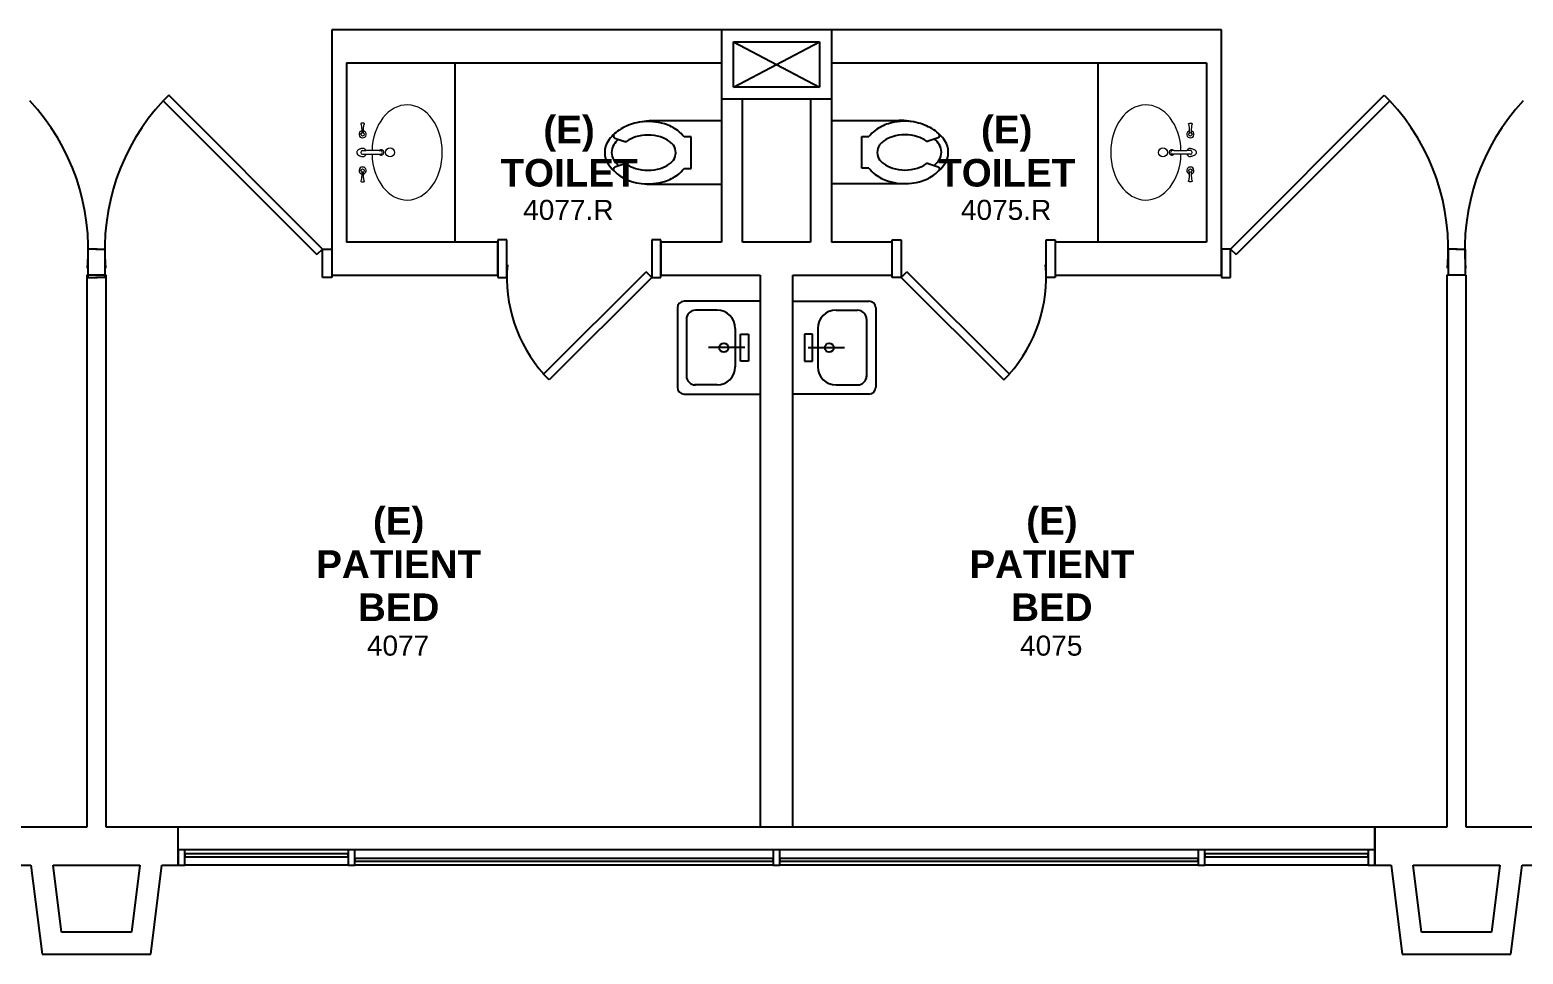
# Model space of a CAD drawing. Header units: inches. Extents: x -3235 to 3296, y 161 to 2924.
# Drawn here: x 1165.8 to 1495.2, y 1652.5 to 1856.5 of the extents above; entities that cross this region are included whole.
import ezdxf

# ---------------------------------------------------------------- set-up
doc = ezdxf.new("R2010")
doc.units = ezdxf.units.IN
doc.header["$LTSCALE"] = 96
doc.header["$MEASUREMENT"] = 0
doc.layers.add('A-AREA-IDEN', color=4, linetype='CONTINUOUS', lineweight=9)
for name, color, linetype in [('A-DOOR', 2, 'CONTINUOUS'), ('A-FLOR-CASE', 3, 'CONTINUOUS'), ('A-FLOR-PFIX', 2, 'CONTINUOUS'), ('A-GLAZ', 2, 'CONTINUOUS'), ('A-GLAZ-SILL', 1, 'CONTINUOUS'), ('A-SHAFT', 1, 'CONTINUOUS'), ('A-WALL-FULL', 6, 'CONTINUOUS')]:
    doc.layers.add(name, color=color, linetype=linetype)
doc.styles.add('ARIAL', font='arial.ttf')
doc.styles.add('Arial_B', font='arialbd.ttf', dxfattribs={"height": 6.088537})

# ---------------------------------------------------------------- blocks, each defined once
blk = doc.blocks.new('cw-countertop-one-side - cw-countertop-one-side-24D-1624115-258679-fp04')
at = {"layer": 'A-FLOR-CASE'}
blk.add_line((15.63, 11.5), (-24, 11.5), dxfattribs=at)
blk = doc.blocks.new('cw-countertop-one-side - cw-countertop-one-side-24D-1623090-258679-fp04')
at = {"layer": 'A-FLOR-CASE'}
blk.add_line((-24, -11.5), (15.63, -11.5), dxfattribs=at)

msp = doc.modelspace()

# ---------------------------------------------------------------- linework, layer by layer
at = {"layer": 'A-DOOR'}
for p, q in [((1196.43, 1842.07), (1195.2, 1840.83)), ((1230.38, 1808.12), (1196.43, 1842.07)), ((1430.63, 1808.12), (1464.57, 1842.07)), ((1464.57, 1842.07), (1465.8, 1840.83)), ((1195.2, 1840.83), (1229.14, 1806.89)), ((1465.8, 1840.83), (1431.86, 1806.89)), ((1230.38, 1808.12), (1229.14, 1806.89)), ((1430.63, 1808.12), (1431.86, 1806.89)), ((1279.14, 1780.49), (1301.76, 1803.11)), ((1303, 1801.87), (1280.37, 1779.25)), ((1303, 1801.87), (1301.76, 1803.11)), ((1358, 1801.87), (1359.24, 1803.11)), ((1358, 1801.87), (1380.63, 1779.25)), ((1381.86, 1780.49), (1359.24, 1803.11)), ((1280.37, 1779.25), (1279.14, 1780.49)), ((1380.63, 1779.25), (1381.86, 1780.49))]:
    msp.add_line(p, q, dxfattribs=at)
for centre, radius, start, end in [((1130.63, 1808.12), 48.05, 355, 42.9126), ((1230.38, 1808.12), 48.05, 137.0874, 185), ((1430.63, 1808.12), 48.05, 355, 42.9126), ((1530.37, 1808.12), 48.05, 137.0874, 185), ((1303, 1801.87), 31.98, 175, 221.8636), ((1358, 1801.87), 31.98, 318.1364, 5)]:
    msp.add_arc(centre, radius, start, end, dxfattribs=at)
at = {"layer": 'A-FLOR-PFIX', "lineweight": 9}
for p, q in [((1238.84, 1835.69), (1238.88, 1835.58)), ((1238.88, 1835.58), (1238.92, 1835.45)), ((1238.92, 1835.45), (1238.94, 1835.3)), ((1238.94, 1835.3), (1238.96, 1835.15)), ((1238.96, 1835.15), (1238.97, 1834.99)), ((1238.97, 1834.99), (1238.99, 1834.82)), ((1238.99, 1834.82), (1239, 1834.64)), ((1239.41, 1834.64), (1239.42, 1834.82)), ((1239.42, 1834.82), (1239.43, 1834.99)), ((1239.43, 1834.99), (1239.45, 1835.15)), ((1239.45, 1835.15), (1239.47, 1835.3)), ((1239.47, 1835.3), (1239.49, 1835.45)), ((1239.49, 1835.45), (1239.52, 1835.58)), ((1239.52, 1835.58), (1239.57, 1835.69)), ((1421.48, 1835.58), (1421.43, 1835.69)), ((1421.51, 1835.45), (1421.48, 1835.58)), ((1421.53, 1835.3), (1421.51, 1835.45)), ((1421.55, 1835.15), (1421.53, 1835.3)), ((1421.57, 1834.99), (1421.55, 1835.15)), ((1421.58, 1834.82), (1421.57, 1834.99)), ((1421.59, 1834.64), (1421.58, 1834.82)), ((1422.01, 1834.82), (1422, 1834.64)), ((1422.03, 1834.99), (1422.01, 1834.82)), ((1422.04, 1835.15), (1422.03, 1834.99)), ((1422.06, 1835.3), (1422.04, 1835.15)), ((1422.08, 1835.45), (1422.06, 1835.3)), ((1422.12, 1835.58), (1422.08, 1835.45)), ((1422.16, 1835.69), (1422.12, 1835.58)), ((1239, 1834.64), (1239.01, 1834.44)), ((1239.01, 1834.44), (1239.01, 1834.2)), ((1239.01, 1834.23), (1239.02, 1834)), ((1239.02, 1834), (1239.02, 1833.76)), ((1239.39, 1834.2), (1239.4, 1834.44)), ((1239.39, 1834), (1239.39, 1834.23)), ((1239.39, 1833.76), (1239.39, 1834)), ((1239.4, 1834.44), (1239.41, 1834.64)), ((1421.6, 1834.44), (1421.59, 1834.64)), ((1421.61, 1834.2), (1421.6, 1834.44)), ((1421.61, 1834), (1421.61, 1834.23)), ((1421.61, 1833.76), (1421.61, 1834)), ((1421.99, 1834.23), (1421.98, 1834)), ((1421.98, 1834), (1421.98, 1833.76)), ((1422, 1834.64), (1421.99, 1834.44)), ((1421.99, 1834.44), (1421.99, 1834.2)), ((1239.2, 1829.84), (1239.99, 1829.84)), ((1239.2, 1829.03), (1239.99, 1829.03)), ((1242.88, 1829.84), (1239.99, 1829.84)), ((1239.99, 1829.03), (1242.88, 1829.03)), ((1242.88, 1829.84), (1243.19, 1829.84)), ((1242.88, 1829.03), (1243.19, 1829.03)), ((1418.12, 1829.84), (1417.81, 1829.84)), ((1418.12, 1829.03), (1417.81, 1829.03)), ((1418.12, 1829.84), (1421.01, 1829.84)), ((1421.01, 1829.03), (1418.12, 1829.03)), ((1421.8, 1829.84), (1421.01, 1829.84)), ((1421.8, 1829.03), (1421.01, 1829.03)), ((1239.02, 1824.87), (1239.01, 1824.64)), ((1239.02, 1825.11), (1239.02, 1824.87)), ((1239.39, 1824.87), (1239.39, 1825.11)), ((1239.39, 1824.64), (1239.39, 1824.87)), ((1421.61, 1824.87), (1421.61, 1825.11)), ((1421.61, 1824.64), (1421.61, 1824.87)), ((1421.98, 1825.11), (1421.98, 1824.87)), ((1421.98, 1824.87), (1421.99, 1824.64)), ((1238.88, 1823.3), (1238.83, 1823.18)), ((1238.92, 1823.43), (1238.88, 1823.3)), ((1238.94, 1823.57), (1238.92, 1823.43)), ((1238.96, 1823.72), (1238.94, 1823.57)), ((1238.97, 1823.89), (1238.96, 1823.72)), ((1238.99, 1824.06), (1238.97, 1823.89)), ((1239, 1824.24), (1238.99, 1824.06)), ((1239.01, 1824.43), (1239, 1824.24)), ((1239.01, 1824.67), (1239.01, 1824.43)), ((1239.4, 1824.43), (1239.39, 1824.67)), ((1239.41, 1824.24), (1239.4, 1824.43)), ((1239.42, 1824.06), (1239.41, 1824.24)), ((1239.43, 1823.89), (1239.42, 1824.06)), ((1239.45, 1823.72), (1239.43, 1823.89)), ((1239.46, 1823.57), (1239.45, 1823.72)), ((1239.49, 1823.43), (1239.46, 1823.57)), ((1239.52, 1823.3), (1239.49, 1823.43)), ((1239.57, 1823.18), (1239.52, 1823.3)), ((1421.43, 1823.18), (1421.48, 1823.3)), ((1421.48, 1823.3), (1421.51, 1823.43)), ((1421.51, 1823.43), (1421.54, 1823.57)), ((1421.54, 1823.57), (1421.55, 1823.72)), ((1421.55, 1823.72), (1421.57, 1823.89)), ((1421.57, 1823.89), (1421.58, 1824.06)), ((1421.58, 1824.06), (1421.59, 1824.24)), ((1421.59, 1824.24), (1421.6, 1824.43)), ((1421.6, 1824.43), (1421.61, 1824.67)), ((1421.99, 1824.67), (1421.99, 1824.43)), ((1421.99, 1824.43), (1422, 1824.24)), ((1422, 1824.24), (1422.01, 1824.06)), ((1422.01, 1824.06), (1422.03, 1823.89)), ((1422.03, 1823.89), (1422.04, 1823.72)), ((1422.04, 1823.72), (1422.06, 1823.57)), ((1422.06, 1823.57), (1422.08, 1823.43)), ((1422.08, 1823.43), (1422.12, 1823.3)), ((1422.12, 1823.3), (1422.17, 1823.18))]:
    msp.add_line(p, q, dxfattribs=at)
at = {"layer": 'A-FLOR-PFIX'}
for p, q in [((1318.38, 1836.44), (1303.5, 1836.44)), ((1342.63, 1836.5), (1357.5, 1836.5)), ((1294.85, 1832.6), (1297.07, 1831.86)), ((1311.66, 1832.89), (1310.11, 1832.89)), ((1311.66, 1825.89), (1311.66, 1832.89)), ((1349.34, 1832.95), (1350.89, 1832.95)), ((1349.34, 1825.95), (1349.34, 1832.95)), ((1366.15, 1832.66), (1363.93, 1831.92)), ((1297.07, 1826.91), (1294.87, 1826.19)), ((1310.11, 1825.89), (1311.66, 1825.89)), ((1350.89, 1825.95), (1349.34, 1825.95)), ((1363.93, 1826.98), (1366.13, 1826.25)), ((1301.88, 1822.44), (1318.38, 1822.44)), ((1359.13, 1822.5), (1342.63, 1822.5)), ((1271, 1810.12), (1269, 1810.12)), ((1269, 1810.12), (1269, 1801.87)), ((1271, 1801.87), (1271, 1810.12)), ((1305, 1810.12), (1303, 1810.12)), ((1303, 1810.12), (1303, 1801.87)), ((1305, 1801.87), (1305, 1810.12)), ((1356, 1801.87), (1356, 1810.12)), ((1356, 1810.12), (1358, 1810.12)), ((1358, 1810.12), (1358, 1801.87)), ((1390, 1801.87), (1390, 1810.12)), ((1390, 1810.12), (1392, 1810.12)), ((1392, 1810.12), (1392, 1801.87)), ((1178.63, 1808.12), (1178.63, 1801.87)), ((1180.63, 1808.12), (1178.63, 1808.12)), ((1180.38, 1808.12), (1182.38, 1808.12)), ((1182.38, 1808.12), (1182.38, 1801.87)), ((1230.38, 1801.87), (1230.38, 1808.12)), ((1230.38, 1808.12), (1232.38, 1808.12)), ((1232.38, 1808.12), (1232.38, 1801.87)), ((1428.63, 1808.12), (1428.63, 1801.87)), ((1430.63, 1808.12), (1428.63, 1808.12)), ((1430.63, 1801.87), (1430.63, 1808.12)), ((1478.63, 1808.12), (1478.63, 1802.37)), ((1480.63, 1808.12), (1478.63, 1808.12)), ((1480.37, 1808.12), (1482.37, 1808.12)), ((1482.37, 1808.12), (1482.37, 1802.37)), ((1178.63, 1801.87), (1180.63, 1801.87)), ((1182.38, 1801.87), (1180.38, 1801.87)), ((1232.38, 1801.87), (1230.38, 1801.87)), ((1269, 1801.87), (1271, 1801.87)), ((1303, 1801.87), (1305, 1801.87)), ((1358, 1801.87), (1356, 1801.87)), ((1392, 1801.87), (1390, 1801.87)), ((1428.63, 1801.87), (1430.63, 1801.87)), ((1326.88, 1796.62), (1310.13, 1796.62)), ((1326.88, 1796.62), (1325.88, 1796.62)), ((1334.13, 1796.62), (1350.88, 1796.62)), ((1334.13, 1796.62), (1335.13, 1796.62)), ((1308.63, 1795.12), (1308.63, 1777.62)), ((1310.63, 1792.62), (1310.63, 1779.93)), ((1317.38, 1794.62), (1312.63, 1794.62)), ((1343.63, 1794.62), (1348.38, 1794.62)), ((1350.38, 1792.62), (1350.38, 1779.93)), ((1352.38, 1795.12), (1352.38, 1777.62)), ((1321.38, 1790.62), (1321.38, 1782.12)), ((1322.56, 1783.37), (1322.56, 1789.37)), ((1322.56, 1789.37), (1324.36, 1789.37)), ((1324.36, 1789.37), (1324.36, 1783.37)), ((1338.44, 1789.37), (1336.64, 1789.37)), ((1336.64, 1789.37), (1336.64, 1783.37)), ((1338.44, 1783.37), (1338.44, 1789.37)), ((1339.63, 1790.62), (1339.63, 1782.12)), ((1323.5, 1786.37), (1315.5, 1786.37)), ((1337.5, 1786.37), (1345.5, 1786.37)), ((1324.36, 1783.37), (1322.56, 1783.37)), ((1336.64, 1783.37), (1338.44, 1783.37)), ((1310.13, 1776.12), (1326.88, 1776.12)), ((1317.38, 1778.12), (1312.43, 1778.12)), ((1325.88, 1776.12), (1326.88, 1776.12)), ((1350.88, 1776.12), (1334.13, 1776.12)), ((1335.13, 1776.12), (1334.13, 1776.12)), ((1343.63, 1778.12), (1348.57, 1778.12))]:
    msp.add_line(p, q, dxfattribs=at)
at = {"layer": 'A-FLOR-PFIX', "lineweight": 9}
for centre, radius in [((1239.2, 1833.44), 0.375), ((1421.8, 1833.44), 0.375), ((1245.27, 1829.44), 1), ((1415.73, 1829.44), 1), ((1239.2, 1825.44), 0.375), ((1421.8, 1825.44), 0.375)]:
    msp.add_circle(centre, radius, dxfattribs=at)
at = {"layer": 'A-FLOR-PFIX'}
for centre in [(1318.88, 1786.37), (1342.13, 1786.37)]:
    msp.add_circle(centre, 1, dxfattribs=at)
for centre, radius, start, end in [((1302.21, 1824.45), 11.82, 104.9288, 122.7683), ((1303.5, 1819.6), 16.84, 90, 104.9288), ((1302.16, 1823.89), 12.38, 72.8585, 98.2651), ((1303, 1826.59), 9.56, 53.3278, 72.8585), ((1358, 1826.65), 9.56, 107.1415, 126.6722), ((1358.84, 1823.96), 12.38, 81.7349, 107.1415), ((1357.5, 1819.66), 16.84, 75.0712, 90), ((1358.79, 1824.51), 11.82, 57.2317, 75.0712), ((1297.24, 1829.44), 4.62, 147.2383, 180), ((1300.24, 1827.51), 8.18, 122.7683, 147.2383), ((1295, 1833.07), 0.5, 134.3279, 251.7562), ((1300.24, 1827.51), 6.68, 133.6858, 147.2384), ((1297.23, 1832.34), 0.5, 251.7562, 305.5171), ((1301.33, 1826.59), 6.56, 107.1414, 125.5171), ((1302.16, 1823.89), 9.38, 90, 107.1414), ((1302.16, 1823.89), 9.38, 72.8586, 90), ((1303, 1826.59), 6.56, 53.3276, 72.8586), ((1304.27, 1828.3), 4.43, 38.1352, 53.3276), ((1304.27, 1828.3), 7.43, 38.1352, 53.3278), ((1356.73, 1828.36), 7.43, 126.6722, 141.8648), ((1356.73, 1828.36), 4.43, 126.6724, 141.8648), ((1358, 1826.65), 6.56, 107.1414, 126.6724), ((1358.84, 1823.96), 9.38, 90, 107.1414), ((1358.84, 1823.96), 9.38, 72.8586, 90), ((1359.67, 1826.65), 6.56, 54.4829, 72.8586), ((1363.77, 1832.4), 0.5, 234.4829, 288.2438), ((1360.76, 1827.57), 8.18, 32.7617, 57.2317), ((1360.76, 1827.57), 6.68, 32.7616, 46.3142), ((1366, 1833.13), 0.5, 288.2438, 45.6721), ((1363.76, 1829.5), 4.62, 360, 32.7617), ((1297.24, 1829.44), 4.62, 180, 212.7615), ((1297.24, 1829.44), 3.12, 147.2384, 180), ((1297.24, 1829.44), 3.12, 180, 212.7617), ((1305.53, 1829.39), 2.76, 323.419, 36.581), ((1355.47, 1829.45), 2.76, 143.419, 216.581), ((1363.76, 1829.5), 3.12, 360, 32.7616), ((1363.76, 1829.5), 3.12, 327.2383, 0), ((1363.76, 1829.5), 4.62, 327.2385, 0), ((1300.24, 1831.36), 8.18, 212.7615, 226.6903), ((1295.03, 1825.71), 0.5, 108.2438, 223.4259), ((1300.24, 1831.36), 6.68, 212.7617, 227.2435), ((1300.06, 1830.47), 7.43, 223.4258, 233.3119), ((1297.23, 1826.44), 0.5, 54.4829, 108.2438), ((1301.33, 1832.18), 6.56, 234.4829, 252.8586), ((1302.16, 1834.88), 9.38, 252.8586, 270), ((1302.16, 1834.88), 9.38, 270, 287.1414), ((1303, 1832.18), 6.56, 287.1414, 306.6724), ((1304.27, 1830.47), 4.43, 306.6724, 321.8648), ((1304.27, 1830.47), 7.43, 306.6723, 321.8648), ((1356.73, 1830.54), 7.43, 218.1352, 233.3277), ((1356.73, 1830.54), 4.43, 218.1352, 233.3276), ((1358, 1832.25), 6.56, 233.3276, 252.8586), ((1358.84, 1834.94), 9.38, 252.8586, 270), ((1358.84, 1834.94), 9.38, 270, 287.1414), ((1359.67, 1832.25), 6.56, 287.1414, 305.5171), ((1363.77, 1826.5), 0.5, 71.7562, 125.5171), ((1360.76, 1831.43), 6.68, 312.7565, 327.2383), ((1360.94, 1830.54), 7.43, 306.6881, 316.5742), ((1365.97, 1825.77), 0.5, 316.5741, 71.7562), ((1360.76, 1831.43), 8.18, 313.3097, 327.2385), ((1301.33, 1832.18), 9.56, 233.3154, 252.8584), ((1302.16, 1834.88), 12.38, 252.8584, 263.4141), ((1302.16, 1834.88), 12.38, 263.4141, 287.1414), ((1303, 1832.18), 9.56, 287.1414, 306.6723), ((1358, 1832.25), 9.56, 233.3277, 252.8586), ((1358.84, 1834.94), 12.38, 252.8586, 276.5859), ((1358.84, 1834.94), 12.38, 276.5859, 287.1416), ((1359.67, 1832.25), 9.56, 287.1416, 306.6846), ((1310.13, 1795.12), 1.5, 90, 180), ((1350.88, 1795.12), 1.5, 0, 90), ((1312.63, 1792.62), 2, 90, 180), ((1317.38, 1790.62), 4, 0, 90), ((1343.63, 1790.62), 4, 90, 180), ((1348.38, 1792.62), 2, 0, 90), ((1317.38, 1782.12), 4, 270, 0), ((1343.63, 1782.12), 4, 180, 270), ((1312.63, 1780.12), 2, 180, 270), ((1348.38, 1780.12), 2, 270, 0), ((1310.13, 1777.62), 1.5, 180, 270), ((1350.88, 1777.62), 1.5, 270, 0)]:
    msp.add_arc(centre, radius, start, end, dxfattribs=at)
at = {"layer": 'A-FLOR-PFIX', "lineweight": 9}
for centre, radius, start, end in [((1239.2, 1833.44), 0.787, 103.9161, 76.0839), ((1421.8, 1833.44), 0.787, 103.9161, 76.0839), ((1239.2, 1829.44), 0.406, 90, 270), ((1239.2, 1829.44), 0.89, 27.1409, 90), ((1239.2, 1829.44), 0.89, 270, 332.8591), ((1243.31, 1829.44), 0.594, 223.2914, 137.0225), ((1243.19, 1829.44), 0.406, 270, 90), ((1417.69, 1829.44), 0.594, 42.9775, 316.7086), ((1417.81, 1829.44), 0.406, 90, 270), ((1421.8, 1829.44), 0.89, 90, 152.8591), ((1421.8, 1829.44), 0.89, 207.1409, 270), ((1421.8, 1829.44), 0.406, 270, 90), ((1239.2, 1825.44), 0.787, 283.9161, 256.0839), ((1421.8, 1825.44), 0.787, 283.9161, 256.0839)]:
    msp.add_arc(centre, radius, start, end, dxfattribs=at)
for centre, start_param, end_param in [((1249.02, 1829.44), 1.609473, 7.815305), ((1411.98, 1829.44), 4.751065, 10.956898)]:
    msp.add_ellipse(centre, major_axis=(0, 10.5), ratio=0.737968, start_param=start_param, end_param=end_param, dxfattribs=at)
for points, knots in [([(1239.2, 1835.92), (1239.15, 1835.92), (1239.04, 1835.91), (1238.91, 1835.87), (1238.82, 1835.83), (1238.8, 1835.81), (1238.79, 1835.8), (1238.79, 1835.79), (1238.79, 1835.78), (1238.79, 1835.78), (1238.79, 1835.77), (1238.79, 1835.76), (1238.8, 1835.75), (1238.81, 1835.73), (1238.83, 1835.71), (1238.84, 1835.69)], [0, 0, 0, 0, 0.166667, 0.333333, 0.5, 0.666667, 0.708333, 0.75, 0.791667, 0.833333, 0.869792, 0.895833, 0.916667, 0.958333, 1, 1, 1, 1]), ([(1239.57, 1835.69), (1239.58, 1835.71), (1239.6, 1835.73), (1239.61, 1835.75), (1239.61, 1835.76), (1239.62, 1835.77), (1239.62, 1835.78), (1239.62, 1835.78), (1239.62, 1835.79), (1239.62, 1835.8), (1239.61, 1835.8), (1239.61, 1835.81), (1239.59, 1835.82), (1239.58, 1835.83), (1239.56, 1835.84), (1239.54, 1835.85), (1239.52, 1835.86), (1239.48, 1835.87), (1239.41, 1835.89), (1239.31, 1835.91), (1239.23, 1835.92), (1239.2, 1835.92)], [0, 0, 0, 0, 0.041667, 0.083333, 0.104167, 0.130208, 0.166667, 0.208333, 0.25, 0.291667, 0.333333, 0.416667, 0.458333, 0.5, 0.541667, 0.583333, 0.625, 0.666667, 0.75, 0.916667, 1, 1, 1, 1]), ([(1421.43, 1835.69), (1421.42, 1835.71), (1421.4, 1835.73), (1421.39, 1835.75), (1421.39, 1835.76), (1421.38, 1835.77), (1421.38, 1835.78), (1421.38, 1835.78), (1421.38, 1835.79), (1421.38, 1835.8), (1421.39, 1835.8), (1421.4, 1835.81), (1421.43, 1835.83), (1421.53, 1835.88), (1421.69, 1835.92), (1421.8, 1835.92)], [-1, -1, -1, -1, -0.958333, -0.916667, -0.895833, -0.869792, -0.833333, -0.791667, -0.75, -0.708333, -0.666667, -0.583333, -0.5, -0.333333, 0, 0, 0, 0]), ([(1421.8, 1835.92), (1421.85, 1835.92), (1421.96, 1835.91), (1422.07, 1835.87), (1422.12, 1835.85), (1422.15, 1835.84), (1422.17, 1835.83), (1422.18, 1835.82), (1422.19, 1835.82), (1422.2, 1835.81), (1422.21, 1835.8), (1422.21, 1835.8), (1422.21, 1835.79), (1422.21, 1835.78), (1422.21, 1835.78), (1422.21, 1835.77), (1422.21, 1835.76), (1422.2, 1835.75), (1422.19, 1835.73), (1422.17, 1835.71), (1422.16, 1835.69)], [-1, -1, -1, -1, -0.833333, -0.666667, -0.583333, -0.541667, -0.5, -0.458333, -0.416667, -0.375, -0.333333, -0.291667, -0.25, -0.208333, -0.166667, -0.130208, -0.104167, -0.083333, -0.041667, 0, 0, 0, 0]), ([(1239.2, 1830.33), (1239.17, 1830.33), (1239.1, 1830.32), (1238.95, 1830.3), (1238.78, 1830.26), (1238.6, 1830.2), (1238.47, 1830.15), (1238.35, 1830.08), (1238.17, 1829.96), (1238.05, 1829.84), (1237.98, 1829.72), (1237.96, 1829.67), (1237.92, 1829.58), (1237.91, 1829.5), (1237.91, 1829.44)], [0, 0, 0, 0, 0.076923, 0.153846, 0.307692, 0.384615, 0.461538, 0.538462, 0.615385, 0.807692, 0.831731, 0.855769, 0.903846, 1, 1, 1, 1]), ([(1237.91, 1829.44), (1237.91, 1829.39), (1237.92, 1829.3), (1237.96, 1829.2), (1238, 1829.12), (1238.05, 1829.05), (1238.13, 1828.96), (1238.23, 1828.87), (1238.35, 1828.8), (1238.47, 1828.73), (1238.67, 1828.64), (1238.93, 1828.57), (1239.12, 1828.55), (1239.2, 1828.55)], [0, 0, 0, 0, 0.076923, 0.153846, 0.192308, 0.230769, 0.307692, 0.384615, 0.461538, 0.538462, 0.615385, 0.807692, 1, 1, 1, 1]), ([(1421.8, 1830.33), (1421.88, 1830.33), (1422.07, 1830.31), (1422.33, 1830.23), (1422.53, 1830.15), (1422.65, 1830.08), (1422.77, 1830), (1422.87, 1829.91), (1422.95, 1829.83), (1423, 1829.75), (1423.04, 1829.68), (1423.08, 1829.57), (1423.09, 1829.48), (1423.09, 1829.44)], [-1, -1, -1, -1, -0.807692, -0.615385, -0.538462, -0.461538, -0.384615, -0.307692, -0.230769, -0.192308, -0.153846, -0.076923, 0, 0, 0, 0]), ([(1423.09, 1829.44), (1423.09, 1829.38), (1423.08, 1829.29), (1423.04, 1829.21), (1423.02, 1829.16), (1422.95, 1829.04), (1422.83, 1828.91), (1422.65, 1828.8), (1422.49, 1828.71), (1422.26, 1828.62), (1422.01, 1828.56), (1421.86, 1828.55), (1421.8, 1828.55)], [-1, -1, -1, -1, -0.903846, -0.855769, -0.831731, -0.807692, -0.615385, -0.538462, -0.461538, -0.307692, -0.153846, 0, 0, 0, 0]), ([(1238.83, 1823.18), (1238.82, 1823.17), (1238.81, 1823.14), (1238.8, 1823.12), (1238.79, 1823.11), (1238.79, 1823.11), (1238.79, 1823.1), (1238.78, 1823.09), (1238.78, 1823.09), (1238.79, 1823.08), (1238.79, 1823.07), (1238.8, 1823.06), (1238.81, 1823.05), (1238.83, 1823.04), (1238.85, 1823.04), (1238.87, 1823.03), (1238.89, 1823.02), (1238.93, 1823), (1239, 1822.98), (1239.09, 1822.96), (1239.17, 1822.96), (1239.2, 1822.96)], [0, 0, 0, 0, 0.041667, 0.083333, 0.104167, 0.130208, 0.166667, 0.208333, 0.25, 0.291667, 0.333333, 0.416667, 0.458333, 0.5, 0.541667, 0.583333, 0.625, 0.666667, 0.75, 0.916667, 1, 1, 1, 1]), ([(1239.2, 1822.96), (1239.26, 1822.96), (1239.36, 1822.97), (1239.49, 1823.01), (1239.58, 1823.05), (1239.61, 1823.07), (1239.62, 1823.08), (1239.62, 1823.09), (1239.62, 1823.09), (1239.62, 1823.1), (1239.61, 1823.11), (1239.61, 1823.11), (1239.61, 1823.12), (1239.59, 1823.14), (1239.58, 1823.17), (1239.57, 1823.18)], [0, 0, 0, 0, 0.166667, 0.333333, 0.5, 0.666667, 0.708333, 0.75, 0.791667, 0.833333, 0.869792, 0.895833, 0.916667, 0.958333, 1, 1, 1, 1]), ([(1421.8, 1822.96), (1421.74, 1822.96), (1421.64, 1822.97), (1421.53, 1823), (1421.47, 1823.02), (1421.44, 1823.04), (1421.43, 1823.04), (1421.41, 1823.05), (1421.4, 1823.06), (1421.39, 1823.07), (1421.39, 1823.07), (1421.38, 1823.08), (1421.38, 1823.09), (1421.38, 1823.09), (1421.38, 1823.1), (1421.39, 1823.11), (1421.39, 1823.11), (1421.39, 1823.12), (1421.41, 1823.14), (1421.42, 1823.17), (1421.43, 1823.18)], [-1, -1, -1, -1, -0.833333, -0.666667, -0.583333, -0.541667, -0.5, -0.458333, -0.416667, -0.375, -0.333333, -0.291667, -0.25, -0.208333, -0.166667, -0.130208, -0.104167, -0.083333, -0.041667, 0, 0, 0, 0]), ([(1422.17, 1823.18), (1422.18, 1823.17), (1422.19, 1823.14), (1422.2, 1823.12), (1422.21, 1823.11), (1422.21, 1823.11), (1422.21, 1823.1), (1422.22, 1823.09), (1422.22, 1823.09), (1422.21, 1823.08), (1422.21, 1823.07), (1422.2, 1823.06), (1422.16, 1823.04), (1422.06, 1822.99), (1421.91, 1822.96), (1421.8, 1822.96)], [-1, -1, -1, -1, -0.958333, -0.916667, -0.895833, -0.869792, -0.833333, -0.791667, -0.75, -0.708333, -0.666667, -0.583333, -0.5, -0.333333, 0, 0, 0, 0])]:
    msp.add_open_spline(points, degree=3, knots=knots, dxfattribs=at)
at = {"layer": 'A-GLAZ'}
for p, q in [((1200.01, 1675.5), (1198.51, 1675.5)), ((1198.51, 1675.5), (1198.51, 1672.12)), ((1200.01, 1672.12), (1200.01, 1675.5)), ((1236.01, 1674.62), (1200.01, 1674.62)), ((1200.01, 1674.62), (1200.01, 1674)), ((1200.01, 1674), (1236.01, 1674)), ((1236.01, 1674), (1236.01, 1674.62)), ((1329.76, 1673.62), (1237.51, 1673.62)), ((1237.51, 1673.62), (1237.51, 1673)), ((1329.76, 1673), (1329.76, 1673.62)), ((1423.51, 1673.62), (1331.26, 1673.62)), ((1331.26, 1673.62), (1331.26, 1673)), ((1423.51, 1673), (1423.51, 1673.62)), ((1461.01, 1674.62), (1425.01, 1674.62)), ((1425.01, 1674.62), (1425.01, 1674)), ((1425.01, 1674), (1461.01, 1674)), ((1461.01, 1674), (1461.01, 1674.62)), ((1198.51, 1672.12), (1200.01, 1672.12)), ((1237.51, 1673), (1329.76, 1673)), ((1331.26, 1673), (1423.51, 1673))]:
    msp.add_line(p, q, dxfattribs=at)
at = {"layer": 'A-GLAZ', "extrusion": (0, 0, -1)}
for p, q in [((1237.51, 1675.5), (1236.01, 1675.5)), ((1236.01, 1675.5), (1236.01, 1672.12)), ((1237.51, 1672.12), (1237.51, 1675.5)), ((1331.26, 1675.5), (1329.76, 1675.5)), ((1329.76, 1675.5), (1329.76, 1672.12)), ((1331.26, 1672.12), (1331.26, 1675.5)), ((1425.01, 1675.5), (1423.51, 1675.5)), ((1423.51, 1675.5), (1423.51, 1672.12)), ((1425.01, 1672.12), (1425.01, 1675.5)), ((1462.51, 1675.5), (1461.01, 1675.5)), ((1461.01, 1675.5), (1461.01, 1672.12)), ((1462.51, 1672.12), (1462.51, 1675.5)), ((1236.01, 1672.12), (1237.51, 1672.12)), ((1329.76, 1672.12), (1331.26, 1672.12)), ((1423.51, 1672.12), (1425.01, 1672.12)), ((1461.01, 1672.12), (1462.51, 1672.12))]:
    msp.add_line(p, q, dxfattribs=at)
at = {"layer": 'A-GLAZ-SILL'}
for p, q in [((1236.01, 1675.5), (1200.01, 1675.5)), ((1329.76, 1675.5), (1237.51, 1675.5)), ((1423.51, 1675.5), (1331.26, 1675.5)), ((1461.01, 1675.5), (1425.01, 1675.5)), ((1236.01, 1672.12), (1200.01, 1672.12)), ((1329.76, 1672.12), (1237.51, 1672.12)), ((1423.51, 1672.12), (1331.26, 1672.12)), ((1461.01, 1672.12), (1425.01, 1672.12))]:
    msp.add_line(p, q, dxfattribs=at)
at = {"layer": 'A-SHAFT'}
for p, q in [((1321, 1843.88), (1340, 1853.88)), ((1321, 1853.88), (1340, 1843.88))]:
    msp.add_line(p, q, dxfattribs=at)
at = {"layer": 'A-WALL-FULL'}
for p, q in [((1232.38, 1856.5), (1232.38, 1802.37)), ((1428.63, 1856.5), (1232.38, 1856.5)), ((1318.38, 1856.5), (1318.38, 1809.62)), ((1342.63, 1856.5), (1342.63, 1809.62)), ((1428.63, 1802.37), (1428.63, 1856.5)), ((1321, 1853.88), (1340, 1853.88)), ((1321, 1843.88), (1321, 1853.88)), ((1340, 1853.88), (1340, 1843.88)), ((1235.63, 1849.25), (1318.38, 1849.25)), ((1235.63, 1849.25), (1235.63, 1809.62)), ((1342.63, 1849.25), (1425.38, 1849.25)), ((1425.38, 1849.25), (1425.38, 1809.62)), ((1340, 1843.88), (1321, 1843.88)), ((1318.38, 1841.25), (1342.63, 1841.25)), ((1323, 1809.62), (1323, 1841.25)), ((1338, 1841.25), (1338, 1809.62)), ((1269, 1809.62), (1235.63, 1809.62)), ((1269, 1802.37), (1269, 1809.62)), ((1318.38, 1809.62), (1305, 1809.62)), ((1305, 1809.62), (1305, 1802.37)), ((1338, 1809.62), (1323, 1809.62)), ((1356, 1809.62), (1342.63, 1809.62)), ((1356, 1802.37), (1356, 1809.62)), ((1425.38, 1809.62), (1392, 1809.62)), ((1392, 1809.62), (1392, 1802.37)), ((1182.63, 1802.37), (1178.38, 1802.37)), ((1178.38, 1802.37), (1178.38, 1680.5)), ((1182.63, 1680.5), (1182.63, 1802.37)), ((1232.38, 1802.37), (1269, 1802.37)), ((1305, 1802.37), (1326.88, 1802.37)), ((1326.88, 1802.37), (1326.88, 1680.5)), ((1334.13, 1680.5), (1334.13, 1802.37)), ((1334.13, 1802.37), (1356, 1802.37)), ((1392, 1802.37), (1428.63, 1802.37)), ((1482.63, 1802.37), (1478.38, 1802.37)), ((1478.38, 1802.37), (1478.38, 1680.5)), ((1482.63, 1680.5), (1482.63, 1802.37)), ((1178.38, 1680.5), (882.63, 1680.5)), ((1478.38, 1680.5), (1182.63, 1680.5)), ((1198.51, 1672.12), (1198.51, 1680.5)), ((1462.49, 1675.5), (1462.49, 1680.5)), ((1462.5, 1680.5), (1462.5, 1675.5)), ((1462.51, 1680.5), (1462.51, 1672.12)), ((1778.38, 1680.5), (1482.63, 1680.5)), ((1162.5, 1672.12), (1166.05, 1672.12)), ((1166.05, 1672.12), (1168.5, 1652.5)), ((1172.8, 1657.37), (1170.96, 1672.12)), ((1170.96, 1672.12), (1190.04, 1672.12)), ((1190.04, 1672.12), (1188.2, 1657.37)), ((1192.5, 1652.5), (1194.95, 1672.12)), ((1194.95, 1672.12), (1198.51, 1672.12)), ((1462.51, 1672.12), (1466.05, 1672.12)), ((1466.05, 1672.12), (1468.5, 1652.5)), ((1472.8, 1657.37), (1470.96, 1672.12)), ((1470.96, 1672.12), (1490.04, 1672.12)), ((1490.04, 1672.12), (1488.2, 1657.37)), ((1492.5, 1652.5), (1494.95, 1672.12)), ((1494.95, 1672.12), (1498.53, 1672.12)), ((1188.2, 1657.37), (1172.8, 1657.37)), ((1488.2, 1657.37), (1472.8, 1657.37)), ((1168.5, 1652.5), (1192.5, 1652.5)), ((1468.5, 1652.5), (1492.5, 1652.5))]:
    msp.add_line(p, q, dxfattribs=at)

# ---------------------------------------------------------------- block references
at = {"layer": 'A-FLOR-CASE'}
for name, p, rotation in [('cw-countertop-one-side - cw-countertop-one-side-24D-1623090-258679-fp04', (1248.13, 1833.62), 89.99999999999982), ('cw-countertop-one-side - cw-countertop-one-side-24D-1624115-258679-fp04', (1412.88, 1833.62), 90.00000000000018)]:
    msp.add_blockref(name, p, dxfattribs=dict(at, rotation=rotation))

# ---------------------------------------------------------------- texts
at = {"layer": 'A-AREA-IDEN', "attachment_point": 2, "line_spacing_factor": 0.938532}
for s, insert, char_height, width, style in [('(E)\\PTOILET', (1284.74, 1837.53), 6.089, 35.136, 'Arial_B'), ('(E)\\PTOILET', (1381.28, 1837.53), 6.089, 35.136, 'Arial_B'), ('4077.R', (1284.59, 1818.98), 4.426, 23.76, 'ARIAL'), ('4077.R', (1284.59, 1818.98), 4.426, 23.76, 'ARIAL'), ('4075.R', (1381.14, 1818.98), 4.426, 23.76, 'ARIAL'), ('4075.R', (1381.14, 1818.98), 4.426, 23.76, 'ARIAL'), ('(E)\\PPATIENT\\PBED', (1247.16, 1751.17), 6.089, 41.976, 'Arial_B'), ('(E)\\PPATIENT\\PBED', (1391.25, 1751.17), 6.089, 41.976, 'Arial_B'), ('4077', (1247.02, 1722.81), 4.426, 16.416, 'ARIAL'), ('4077', (1247.02, 1722.81), 4.426, 16.416, 'ARIAL'), ('4075', (1391.1, 1722.81), 4.426, 16.416, 'ARIAL'), ('4075', (1391.1, 1722.81), 4.426, 16.416, 'ARIAL')]:
    msp.add_mtext(s, dxfattribs=dict(at, insert=insert, char_height=char_height, width=width, style=style))

doc.saveas('drawing.dxf')
